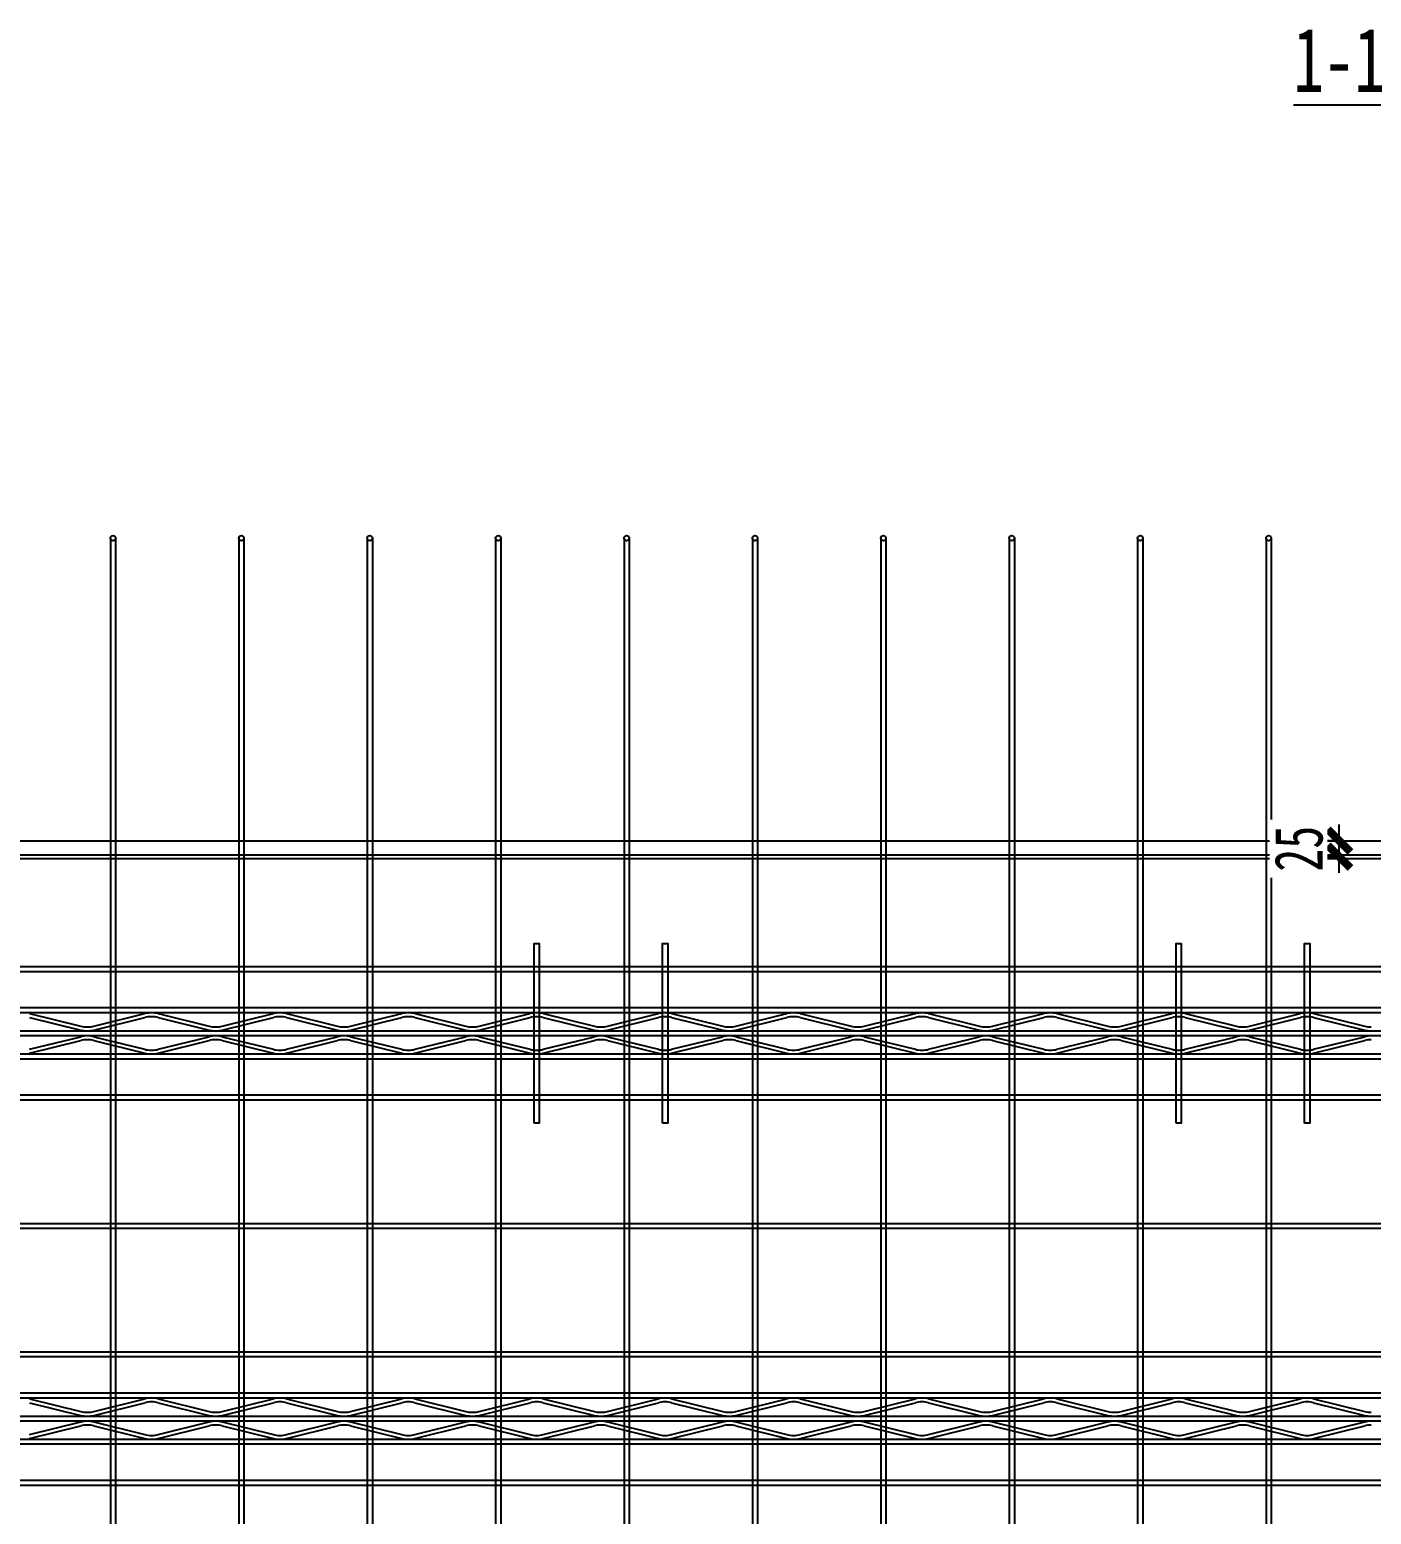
# Model space of a CAD drawing. Extents: x -524 to 129100, y -10500 to 1.
# Drawn here: x 47643 to 49733, y -7687 to -5375 of the extents above; entities that cross this region are included whole.
import ezdxf

# ---------------------------------------------------------------- set-up
doc = ezdxf.new("R2010")
doc.units = 0
doc.header["$LTSCALE"] = 250
doc.linetypes.add('BeePC_CENTER', pattern=[2, 1.25, -0.25, 0.25, -0.25])
doc.layers.get('0').update_dxf_attribs({"linetype": 'CONTINUOUS'})
doc.layers.get('Defpoints').update_dxf_attribs({"linetype": 'CONTINUOUS'})
for name, color, linetype in [('BeePC-CCBZ', 110, 'CONTINUOUS'), ('BeePC-GJ-LEVEL', 141, 'CONTINUOUS'), ('BeePC-GJ-Truss', 185, 'CONTINUOUS'), ('BeePC-TONG-ZT', 50, 'CONTINUOUS')]:
    doc.layers.add(name, color=color, linetype=linetype)
doc.styles.add('BeePC_Dim', font='simfang.ttf', dxfattribs={"width": 0.7})
doc.styles.add('BeePC_Text', font='simfang.ttf', dxfattribs={"width": 0.7})
doc.dimstyles.new('BeePC_DIM_25_25', dxfattribs={"dimtxt": 75, "dimasz": 25, "dimexe": 25, "dimexo": 0, "dimgap": 25, "dimtad": 1, "dimdec": 0, "dimzin": 0, "dimdsep": 46, "dimtxsty": 'BeePC_Dim', "dimblk": 'ARCHTICK', "dimcen": 0, "dimdle": 25, "dimclrt": 7, "dimadec": 0, "dimazin": 0, "dimtfac": 1, "dimtdec": 0, "dimtix": 1, "dimtmove": 2, "dimatfit": 3, "dimfxl": 250, "dimfxlon": 1, "dimtfill": 1, "dimtolj": 1, "dimtzin": 0, "dimarcsym": 0})

# ---------------------------------------------------------------- blocks, each defined once
blk = doc.blocks.new('_ArchTick')
at = {"color": 0, "linetype": 'ByBlock', "const_width": 0.5}
blk.add_lwpolyline([(-0.707, -0.707), (0.707, 0.707)], dxfattribs=at)
blk = doc.blocks.new('*D105')
at = {"layer": 'BeePC-CCBZ', "color": 0, "lineweight": -2, "transparency": 16777216}
for p, q in [((53904.8, -6138.4), (53904.8, -6663.4)), ((53704.8, -6163.4), (53929.8, -6163.4)), ((53704.8, -6638.4), (53929.8, -6638.4))]:
    blk.add_line(p, q, dxfattribs=at)
at = {"layer": 'Defpoints', "color": 0, "transparency": 16777216}
for p in [(53372.6, -6163.4), (49682.6, -6638.4), (53904.8, -6638.4)]:
    blk.add_point(p, dxfattribs=at)
at = {"layer": 'BeePC-CCBZ', "color": 0, "lineweight": -2, "transparency": 16777216, "xscale": 25, "yscale": 25, "zscale": 25}
for p, rotation in [((53904.8, -6163.4), 90), ((53904.8, -6638.4), 270)]:
    blk.add_blockref('_ArchTick', p, dxfattribs=dict(at, rotation=rotation))
at = {"layer": 'BeePC-CCBZ', "color": 7, "linetype": 'BeePC_CENTER', "transparency": 16777216, "insert": (53841.9, -6400.9), "char_height": 75, "attachment_point": 5, "rotation": 90, "style": 'BeePC_Dim', "bg_fill": 3, "box_fill_scale": 1.1, "bg_fill_color": 256, "bg_fill_true_color": 13158600, "bg_fill_transparency": 0}
blk.add_mtext('\\A1;475', dxfattribs=at)
blk = doc.blocks.new('*D106')
at = {"layer": 'BeePC-CCBZ', "color": 0, "lineweight": -2, "transparency": 16777216}
for p, q in [((53904.8, -6613.4), (53904.8, -9063.4)), ((53704.8, -6638.4), (53929.8, -6638.4)), ((53704.8, -9038.4), (53929.8, -9038.4))]:
    blk.add_line(p, q, dxfattribs=at)
at = {"layer": 'Defpoints', "color": 0, "transparency": 16777216}
for p in [(49682.6, -6638.4), (49682.6, -9038.4), (53904.8, -9038.4)]:
    blk.add_point(p, dxfattribs=at)
at = {"layer": 'BeePC-CCBZ', "color": 0, "lineweight": -2, "transparency": 16777216, "xscale": 25, "yscale": 25, "zscale": 25}
for p, rotation in [((53904.8, -6638.4), 90), ((53904.8, -9038.4), 270)]:
    blk.add_blockref('_ArchTick', p, dxfattribs=dict(at, rotation=rotation))
at = {"layer": 'BeePC-CCBZ', "color": 7, "linetype": 'BeePC_CENTER', "transparency": 16777216, "insert": (53841.9, -7838.4), "char_height": 75, "attachment_point": 5, "rotation": 90, "style": 'BeePC_Dim', "bg_fill": 3, "box_fill_scale": 1.1, "bg_fill_color": 256, "bg_fill_true_color": 13158600, "bg_fill_transparency": 0}
blk.add_mtext('\\A1;200x12=2400', dxfattribs=at)
blk = doc.blocks.new('*D109')
at = {"layer": 'BeePC-CCBZ', "color": 0, "lineweight": -2, "transparency": 16777216}
for p, q in [((49682.6, -6688.4), (49682.6, -6613.4)), ((49682.6, -6638.4), (49657.6, -6638.4)), ((49682.6, -6663.4), (49657.6, -6663.4))]:
    blk.add_line(p, q, dxfattribs=at)
at = {"layer": 'Defpoints', "color": 0, "transparency": 16777216}
for p in [(49682.6, -6638.4), (49682.6, -6638.4), (49682.6, -6663.4)]:
    blk.add_point(p, dxfattribs=at)
at = {"layer": 'BeePC-CCBZ', "color": 0, "lineweight": -2, "transparency": 16777216, "xscale": 25, "yscale": 25, "zscale": 25}
for p, rotation in [((49682.6, -6638.4), 270), ((49682.6, -6663.4), 90)]:
    blk.add_blockref('_ArchTick', p, dxfattribs=dict(at, rotation=rotation))
at = {"layer": 'BeePC-CCBZ', "color": 7, "linetype": 'BeePC_CENTER', "transparency": 16777216, "insert": (49619.7, -6650.9), "char_height": 75, "attachment_point": 5, "rotation": 90, "style": 'BeePC_Dim', "bg_fill": 3, "box_fill_scale": 1.1, "bg_fill_color": 256, "bg_fill_true_color": 13158600, "bg_fill_transparency": 0}
blk.add_mtext('\\A1;25', dxfattribs=at)

msp = doc.modelspace()

# ---------------------------------------------------------------- linework, layer by layer
for points in [[(48428.6, -7078.4), (48428.6, -6798.4), (48436.6, -6798.4), (48436.6, -7078.4), (48428.6, -7078.4)], [(48628.6, -7078.4), (48628.6, -6798.4), (48636.6, -6798.4), (48636.6, -7078.4), (48628.6, -7078.4)], [(49428.6, -7078.4), (49428.6, -6798.4), (49436.6, -6798.4), (49436.6, -7078.4), (49428.6, -7078.4)], [(49628.6, -7078.4), (49628.6, -6798.4), (49636.6, -6798.4), (49636.6, -7078.4), (49628.6, -7078.4)]]:
    msp.add_lwpolyline(points)
at = {"layer": 'BeePC-GJ-LEVEL'}
for points in [[(47768.6, -6167.4), (47768.6, -9509.4)], [(47776.6, -6167.4), (47776.6, -9509.4)], [(47968.6, -6167.4), (47968.6, -9509.4)], [(47976.6, -6167.4), (47976.6, -9509.4)], [(48168.6, -6167.4), (48168.6, -9509.4)], [(48176.6, -6167.4), (48176.6, -9509.4)], [(48368.6, -6167.4), (48368.6, -9509.4)], [(48376.6, -6167.4), (48376.6, -9509.4)], [(48568.6, -6167.4), (48568.6, -9509.4)], [(48576.6, -6167.4), (48576.6, -9509.4)], [(48768.6, -6167.4), (48768.6, -9509.4)], [(48776.6, -6167.4), (48776.6, -9509.4)], [(48968.6, -6167.4), (48968.6, -9509.4)], [(48976.6, -6167.4), (48976.6, -9509.4)], [(49168.6, -6167.4), (49168.6, -9509.4)], [(49176.6, -6167.4), (49176.6, -9509.4)], [(49368.6, -6167.4), (49368.6, -9509.4)], [(49376.6, -6167.4), (49376.6, -9509.4)], [(49568.6, -6167.4), (49568.6, -9509.4)], [(49576.6, -6167.4), (49576.6, -9509.4)], [(45887.3, -6660.4), (53477.8, -6660.4), (53477.8, -6666.4), (45887.3, -6666.4), (45887.3, -6660.4)], [(45682.3, -6834.4), (53632.8, -6834.4), (53632.8, -6842.4), (45682.3, -6842.4), (45682.3, -6834.4)], [(45682.3, -7034.4), (53632.8, -7034.4), (53632.8, -7042.4), (45682.3, -7042.4), (45682.3, -7034.4)], [(45682.3, -7234.4), (53632.8, -7234.4), (53632.8, -7242.4), (45682.3, -7242.4), (45682.3, -7234.4)], [(45682.3, -7434.4), (53632.8, -7434.4), (53632.8, -7442.4), (45682.3, -7442.4), (45682.3, -7434.4)], [(45682.3, -7634.4), (53632.8, -7634.4), (53632.8, -7642.4), (45682.3, -7642.4), (45682.3, -7634.4)]]:
    msp.add_lwpolyline(points, dxfattribs=at)
for centre in [(47772.6, -6167.4), (47972.6, -6167.4), (48172.6, -6167.4), (48372.6, -6167.4), (48572.6, -6167.4), (48772.6, -6167.4), (48972.6, -6167.4), (49172.6, -6167.4), (49372.6, -6167.4), (49572.6, -6167.4)]:
    msp.add_circle(centre, 4, dxfattribs=at)
at = {"layer": 'BeePC-GJ-Truss'}
for points in [[(45932.6, -6898.4), (53432.6, -6898.4), (53432.6, -6906.4), (45932.6, -6906.4), (45932.6, -6898.4)], [(47642.8, -6907.6), (47722.4, -6927.3)], [(47742.8, -6927.3), (47822.4, -6907.6)], [(47842.8, -6907.6), (47922.4, -6927.3)], [(47942.8, -6927.3), (48022.4, -6907.6)], [(48042.8, -6907.6), (48122.4, -6927.3)], [(48142.8, -6927.3), (48222.4, -6907.6)], [(48242.8, -6907.6), (48322.4, -6927.3)], [(48342.8, -6927.3), (48422.4, -6907.6)], [(48442.8, -6907.6), (48522.4, -6927.3)], [(48542.8, -6927.3), (48622.4, -6907.6)], [(48642.8, -6907.6), (48722.4, -6927.3)], [(48742.8, -6927.3), (48822.4, -6907.6)], [(48842.8, -6907.6), (48922.4, -6927.3)], [(48942.8, -6927.3), (49022.4, -6907.6)], [(49042.8, -6907.6), (49122.4, -6927.3)], [(49142.8, -6927.3), (49222.4, -6907.6)], [(49242.8, -6907.6), (49322.4, -6927.3)], [(49342.8, -6927.3), (49422.4, -6907.6)], [(49442.8, -6907.6), (49522.4, -6927.3)], [(49542.8, -6927.3), (49622.4, -6907.6)], [(49642.8, -6907.6), (49722.4, -6927.3)], [(45932.6, -6934.4), (53432.6, -6934.4), (53432.6, -6942.4), (45932.6, -6942.4), (45932.6, -6934.4), (45936, -6934.3), (45939.2, -6933.9), (45942.8, -6933.3), (46022.4, -6913.6)], [(47642.8, -6913.6), (47722.4, -6933.3)], [(47742.8, -6933.3), (47822.4, -6913.6)], [(47842.8, -6913.6), (47922.4, -6933.3)], [(47942.8, -6933.3), (48022.4, -6913.6)], [(48042.8, -6913.6), (48122.4, -6933.3)], [(48142.8, -6933.3), (48222.4, -6913.6)], [(48242.8, -6913.6), (48322.4, -6933.3)], [(48342.8, -6933.3), (48422.4, -6913.6)], [(48442.8, -6913.6), (48522.4, -6933.3)], [(48542.8, -6933.3), (48622.4, -6913.6)], [(48642.8, -6913.6), (48722.4, -6933.3)], [(48742.8, -6933.3), (48822.4, -6913.6)], [(48842.8, -6913.6), (48922.4, -6933.3)], [(48942.8, -6933.3), (49022.4, -6913.6)], [(49042.8, -6913.6), (49122.4, -6933.3)], [(49142.8, -6933.3), (49222.4, -6913.6)], [(49242.8, -6913.6), (49322.4, -6933.3)], [(49342.8, -6933.3), (49422.4, -6913.6)], [(49442.8, -6913.6), (49522.4, -6933.3)], [(49542.8, -6933.3), (49622.4, -6913.6)], [(49642.8, -6913.6), (49722.4, -6933.3)], [(47642.8, -6963.3), (47722.4, -6943.6)], [(47642.8, -6969.3), (47722.4, -6949.6)], [(47742.8, -6943.6), (47822.4, -6963.3)], [(47742.8, -6949.6), (47822.4, -6969.3)], [(47842.8, -6963.3), (47922.4, -6943.6)], [(47842.8, -6969.3), (47922.4, -6949.6)], [(47942.8, -6943.6), (48022.4, -6963.3)], [(47942.8, -6949.6), (48022.4, -6969.3)], [(48042.8, -6963.3), (48122.4, -6943.6)], [(48042.8, -6969.3), (48122.4, -6949.6)], [(48142.8, -6943.6), (48222.4, -6963.3)], [(48142.8, -6949.6), (48222.4, -6969.3)], [(48242.8, -6963.3), (48322.4, -6943.6)], [(48242.8, -6969.3), (48322.4, -6949.6)], [(48342.8, -6943.6), (48422.4, -6963.3)], [(48342.8, -6949.6), (48422.4, -6969.3)], [(48442.8, -6963.3), (48522.4, -6943.6)], [(48442.8, -6969.3), (48522.4, -6949.6)], [(48542.8, -6943.6), (48622.4, -6963.3)], [(48542.8, -6949.6), (48622.4, -6969.3)], [(48642.8, -6963.3), (48722.4, -6943.6)], [(48642.8, -6969.3), (48722.4, -6949.6)], [(48742.8, -6943.6), (48822.4, -6963.3)], [(48742.8, -6949.6), (48822.4, -6969.3)], [(48842.8, -6963.3), (48922.4, -6943.6)], [(48842.8, -6969.3), (48922.4, -6949.6)], [(48942.8, -6943.6), (49022.4, -6963.3)], [(48942.8, -6949.6), (49022.4, -6969.3)], [(49042.8, -6963.3), (49122.4, -6943.6)], [(49042.8, -6969.3), (49122.4, -6949.6)], [(49142.8, -6943.6), (49222.4, -6963.3)], [(49142.8, -6949.6), (49222.4, -6969.3)], [(49242.8, -6963.3), (49322.4, -6943.6)], [(49242.8, -6969.3), (49322.4, -6949.6)], [(49342.8, -6943.6), (49422.4, -6963.3)], [(49342.8, -6949.6), (49422.4, -6969.3)], [(49442.8, -6963.3), (49522.4, -6943.6)], [(49442.8, -6969.3), (49522.4, -6949.6)], [(49542.8, -6943.6), (49622.4, -6963.3)], [(49542.8, -6949.6), (49622.4, -6969.3)], [(49642.8, -6963.3), (49722.4, -6943.6)], [(49642.8, -6969.3), (49722.4, -6949.6)], [(45932.6, -6970.4), (53432.6, -6970.4), (53432.6, -6978.4), (45932.6, -6978.4), (45932.6, -6970.4)], [(45932.6, -7498.4), (53432.6, -7498.4), (53432.6, -7506.4), (45932.6, -7506.4), (45932.6, -7498.4)], [(45932.6, -7534.4), (53432.6, -7534.4), (53432.6, -7542.4), (45932.6, -7542.4), (45932.6, -7534.4), (45936, -7534.3), (45939.2, -7533.9), (45942.8, -7533.3), (46022.4, -7513.6)], [(47642.8, -7507.6), (47722.4, -7527.3)], [(47642.8, -7513.6), (47722.4, -7533.3)], [(47742.8, -7527.3), (47822.4, -7507.6)], [(47742.8, -7533.3), (47822.4, -7513.6)], [(47842.8, -7507.6), (47922.4, -7527.3)], [(47842.8, -7513.6), (47922.4, -7533.3)], [(47942.8, -7527.3), (48022.4, -7507.6)], [(47942.8, -7533.3), (48022.4, -7513.6)], [(48042.8, -7507.6), (48122.4, -7527.3)], [(48042.8, -7513.6), (48122.4, -7533.3)], [(48142.8, -7527.3), (48222.4, -7507.6)], [(48142.8, -7533.3), (48222.4, -7513.6)], [(48242.8, -7507.6), (48322.4, -7527.3)], [(48242.8, -7513.6), (48322.4, -7533.3)], [(48342.8, -7527.3), (48422.4, -7507.6)], [(48342.8, -7533.3), (48422.4, -7513.6)], [(48442.8, -7507.6), (48522.4, -7527.3)], [(48442.8, -7513.6), (48522.4, -7533.3)], [(48542.8, -7527.3), (48622.4, -7507.6)], [(48542.8, -7533.3), (48622.4, -7513.6)], [(48642.8, -7507.6), (48722.4, -7527.3)], [(48642.8, -7513.6), (48722.4, -7533.3)], [(48742.8, -7527.3), (48822.4, -7507.6)], [(48742.8, -7533.3), (48822.4, -7513.6)], [(48842.8, -7507.6), (48922.4, -7527.3)], [(48842.8, -7513.6), (48922.4, -7533.3)], [(48942.8, -7527.3), (49022.4, -7507.6)], [(48942.8, -7533.3), (49022.4, -7513.6)], [(49042.8, -7507.6), (49122.4, -7527.3)], [(49042.8, -7513.6), (49122.4, -7533.3)], [(49142.8, -7527.3), (49222.4, -7507.6)], [(49142.8, -7533.3), (49222.4, -7513.6)], [(49242.8, -7507.6), (49322.4, -7527.3)], [(49242.8, -7513.6), (49322.4, -7533.3)], [(49342.8, -7527.3), (49422.4, -7507.6)], [(49342.8, -7533.3), (49422.4, -7513.6)], [(49442.8, -7507.6), (49522.4, -7527.3)], [(49442.8, -7513.6), (49522.4, -7533.3)], [(49542.8, -7527.3), (49622.4, -7507.6)], [(49542.8, -7533.3), (49622.4, -7513.6)], [(49642.8, -7507.6), (49722.4, -7527.3)], [(49642.8, -7513.6), (49722.4, -7533.3)], [(47642.8, -7563.3), (47722.4, -7543.6)], [(47642.8, -7569.3), (47722.4, -7549.6)], [(47742.8, -7543.6), (47822.4, -7563.3)], [(47742.8, -7549.6), (47822.4, -7569.3)], [(47842.8, -7563.3), (47922.4, -7543.6)], [(47842.8, -7569.3), (47922.4, -7549.6)], [(47942.8, -7543.6), (48022.4, -7563.3)], [(47942.8, -7549.6), (48022.4, -7569.3)], [(48042.8, -7563.3), (48122.4, -7543.6)], [(48042.8, -7569.3), (48122.4, -7549.6)], [(48142.8, -7543.6), (48222.4, -7563.3)], [(48142.8, -7549.6), (48222.4, -7569.3)], [(48242.8, -7563.3), (48322.4, -7543.6)], [(48242.8, -7569.3), (48322.4, -7549.6)], [(48342.8, -7543.6), (48422.4, -7563.3)], [(48342.8, -7549.6), (48422.4, -7569.3)], [(48442.8, -7563.3), (48522.4, -7543.6)], [(48442.8, -7569.3), (48522.4, -7549.6)], [(48542.8, -7543.6), (48622.4, -7563.3)], [(48542.8, -7549.6), (48622.4, -7569.3)], [(48642.8, -7563.3), (48722.4, -7543.6)], [(48642.8, -7569.3), (48722.4, -7549.6)], [(48742.8, -7543.6), (48822.4, -7563.3)], [(48742.8, -7549.6), (48822.4, -7569.3)], [(48842.8, -7563.3), (48922.4, -7543.6)], [(48842.8, -7569.3), (48922.4, -7549.6)], [(48942.8, -7543.6), (49022.4, -7563.3)], [(48942.8, -7549.6), (49022.4, -7569.3)], [(49042.8, -7563.3), (49122.4, -7543.6)], [(49042.8, -7569.3), (49122.4, -7549.6)], [(49142.8, -7543.6), (49222.4, -7563.3)], [(49142.8, -7549.6), (49222.4, -7569.3)], [(49242.8, -7563.3), (49322.4, -7543.6)], [(49242.8, -7569.3), (49322.4, -7549.6)], [(49342.8, -7543.6), (49422.4, -7563.3)], [(49342.8, -7549.6), (49422.4, -7569.3)], [(49442.8, -7563.3), (49522.4, -7543.6)], [(49442.8, -7569.3), (49522.4, -7549.6)], [(49542.8, -7543.6), (49622.4, -7563.3)], [(49542.8, -7549.6), (49622.4, -7569.3)], [(49642.8, -7563.3), (49722.4, -7543.6)], [(49642.8, -7569.3), (49722.4, -7549.6)], [(45932.6, -7570.4), (53432.6, -7570.4), (53432.6, -7578.4), (45932.6, -7578.4), (45932.6, -7570.4)]]:
    msp.add_lwpolyline(points, dxfattribs=at)
for centre, major_axis, start_param, end_param in [((47833.8, -6911.6), (18, 0), 1.635672, 2.256488), ((47831.4, -6915.9), (12, 0), 1.470144, 2.422017), ((47831.4, -6911.6), (18, 0), 0.885104, 1.50592), ((47833.8, -6915.9), (12, 0), 0.719576, 1.671449), ((48033.8, -6911.6), (18, 0), 1.635672, 2.256488), ((48031.4, -6915.9), (12, 0), 1.470144, 2.422017), ((48031.4, -6911.6), (18, 0), 0.885104, 1.50592), ((48033.8, -6915.9), (12, 0), 0.719576, 1.671449), ((48233.8, -6911.6), (18, 0), 1.635672, 2.256488), ((48231.4, -6915.9), (12, 0), 1.470144, 2.422017), ((48231.4, -6911.6), (18, 0), 0.885104, 1.50592), ((48233.8, -6915.9), (12, 0), 0.719576, 1.671449), ((48433.8, -6911.6), (18, 0), 1.635672, 2.256488), ((48431.4, -6915.9), (12, 0), 1.470144, 2.422017), ((48431.4, -6911.6), (18, 0), 0.885104, 1.50592), ((48433.8, -6915.9), (12, 0), 0.719576, 1.671449), ((48633.8, -6911.6), (18, 0), 1.635672, 2.256488), ((48631.4, -6915.9), (12, 0), 1.470144, 2.422017), ((48631.4, -6911.6), (18, 0), 0.885104, 1.50592), ((48633.8, -6915.9), (12, 0), 0.719576, 1.671449), ((48833.8, -6911.6), (18, 0), 1.635672, 2.256488), ((48831.4, -6915.9), (12, 0), 1.470144, 2.422017), ((48831.4, -6911.6), (18, 0), 0.885104, 1.50592), ((48833.8, -6915.9), (12, 0), 0.719576, 1.671449), ((49033.8, -6911.6), (18, 0), 1.635672, 2.256488), ((49031.4, -6915.9), (12, 0), 1.470144, 2.422017), ((49031.4, -6911.6), (18, 0), 0.885104, 1.50592), ((49033.8, -6915.9), (12, 0), 0.719576, 1.671449), ((49233.8, -6911.6), (18, 0), 1.635672, 2.256488), ((49231.4, -6915.9), (12, 0), 1.470144, 2.422017), ((49231.4, -6911.6), (18, 0), 0.885104, 1.50592), ((49233.8, -6915.9), (12, 0), 0.719576, 1.671449), ((49433.8, -6911.6), (18, 0), 1.635672, 2.256488), ((49431.4, -6915.9), (12, 0), 1.470144, 2.422017), ((49431.4, -6911.6), (18, 0), 0.885104, 1.50592), ((49433.8, -6915.9), (12, 0), 0.719576, 1.671449), ((49633.8, -6911.6), (18, 0), 1.635672, 2.256488), ((49631.4, -6915.9), (12, 0), 1.470144, 2.422017), ((49631.4, -6911.6), (18, 0), 0.885104, 1.50592), ((49633.8, -6915.9), (12, 0), 0.719576, 1.671449), ((47731.4, -6925), (12, 0), 3.861169, 4.813041), ((47733.8, -6929.3), (18, 0), 4.026697, 4.647513), ((47733.8, -6925), (12, 0), 4.611737, 5.563609), ((47731.4, -6929.3), (18, 0), 4.777265, 5.398081), ((47931.4, -6925), (12, 0), 3.861169, 4.813041), ((47933.8, -6929.3), (18, 0), 4.026697, 4.647513), ((47933.8, -6925), (12, 0), 4.611737, 5.563609), ((47931.4, -6929.3), (18, 0), 4.777265, 5.398081), ((48131.4, -6925), (12, 0), 3.861169, 4.813041), ((48133.8, -6929.3), (18, 0), 4.026697, 4.647513), ((48133.8, -6925), (12, 0), 4.611737, 5.563609), ((48131.4, -6929.3), (18, 0), 4.777265, 5.398081), ((48331.4, -6925), (12, 0), 3.861169, 4.813041), ((48333.8, -6929.3), (18, 0), 4.026697, 4.647513), ((48333.8, -6925), (12, 0), 4.611737, 5.563609), ((48331.4, -6929.3), (18, 0), 4.777265, 5.398081), ((48531.4, -6925), (12, 0), 3.861169, 4.813041), ((48533.8, -6929.3), (18, 0), 4.026697, 4.647513), ((48533.8, -6925), (12, 0), 4.611737, 5.563609), ((48531.4, -6929.3), (18, 0), 4.777265, 5.398081), ((48731.4, -6925), (12, 0), 3.861169, 4.813041), ((48733.8, -6929.3), (18, 0), 4.026697, 4.647513), ((48733.8, -6925), (12, 0), 4.611737, 5.563609), ((48731.4, -6929.3), (18, 0), 4.777265, 5.398081), ((48931.4, -6925), (12, 0), 3.861169, 4.813041), ((48933.8, -6929.3), (18, 0), 4.026697, 4.647513), ((48933.8, -6925), (12, 0), 4.611737, 5.563609), ((48931.4, -6929.3), (18, 0), 4.777265, 5.398081), ((49131.4, -6925), (12, 0), 3.861169, 4.813041), ((49133.8, -6929.3), (18, 0), 4.026697, 4.647513), ((49133.8, -6925), (12, 0), 4.611737, 5.563609), ((49131.4, -6929.3), (18, 0), 4.777265, 5.398081), ((49331.4, -6925), (12, 0), 3.861169, 4.813041), ((49333.8, -6929.3), (18, 0), 4.026697, 4.647513), ((49333.8, -6925), (12, 0), 4.611737, 5.563609), ((49331.4, -6929.3), (18, 0), 4.777265, 5.398081), ((49531.4, -6925), (12, 0), 3.861169, 4.813041), ((49533.8, -6929.3), (18, 0), 4.026697, 4.647513), ((49533.8, -6925), (12, 0), 4.611737, 5.563609), ((49531.4, -6929.3), (18, 0), 4.777265, 5.398081), ((49731.4, -6925), (12, 0), 3.861169, 4.813041), ((49733.8, -6929.3), (18, 0), 4.026697, 4.647513), ((47733.8, -6947.6), (18, 0), 1.635672, 2.256488), ((47731.4, -6951.9), (12, 0), 1.470144, 2.422017), ((47731.4, -6947.6), (18, 0), 0.885104, 1.50592), ((47733.8, -6951.9), (12, 0), 0.719576, 1.671449), ((47933.8, -6947.6), (18, 0), 1.635672, 2.256488), ((47931.4, -6951.9), (12, 0), 1.470144, 2.422017), ((47931.4, -6947.6), (18, 0), 0.885104, 1.50592), ((47933.8, -6951.9), (12, 0), 0.719576, 1.671449), ((48133.8, -6947.6), (18, 0), 1.635672, 2.256488), ((48131.4, -6951.9), (12, 0), 1.470144, 2.422017), ((48131.4, -6947.6), (18, 0), 0.885104, 1.50592), ((48133.8, -6951.9), (12, 0), 0.719576, 1.671449), ((48333.8, -6947.6), (18, 0), 1.635672, 2.256488), ((48331.4, -6951.9), (12, 0), 1.470144, 2.422017), ((48331.4, -6947.6), (18, 0), 0.885104, 1.50592), ((48333.8, -6951.9), (12, 0), 0.719576, 1.671449), ((48533.8, -6947.6), (18, 0), 1.635672, 2.256488), ((48531.4, -6951.9), (12, 0), 1.470144, 2.422017), ((48531.4, -6947.6), (18, 0), 0.885104, 1.50592), ((48533.8, -6951.9), (12, 0), 0.719576, 1.671449), ((48733.8, -6947.6), (18, 0), 1.635672, 2.256488), ((48731.4, -6951.9), (12, 0), 1.470144, 2.422017), ((48731.4, -6947.6), (18, 0), 0.885104, 1.50592), ((48733.8, -6951.9), (12, 0), 0.719576, 1.671449), ((48933.8, -6947.6), (18, 0), 1.635672, 2.256488), ((48931.4, -6951.9), (12, 0), 1.470144, 2.422017), ((48931.4, -6947.6), (18, 0), 0.885104, 1.50592), ((48933.8, -6951.9), (12, 0), 0.719576, 1.671449), ((49133.8, -6947.6), (18, 0), 1.635672, 2.256488), ((49131.4, -6951.9), (12, 0), 1.470144, 2.422017), ((49131.4, -6947.6), (18, 0), 0.885104, 1.50592), ((49133.8, -6951.9), (12, 0), 0.719576, 1.671449), ((49333.8, -6947.6), (18, 0), 1.635672, 2.256488), ((49331.4, -6951.9), (12, 0), 1.470144, 2.422017), ((49331.4, -6947.6), (18, 0), 0.885104, 1.50592), ((49333.8, -6951.9), (12, 0), 0.719576, 1.671449), ((49533.8, -6947.6), (18, 0), 1.635672, 2.256488), ((49531.4, -6951.9), (12, 0), 1.470144, 2.422017), ((49531.4, -6947.6), (18, 0), 0.885104, 1.50592), ((49533.8, -6951.9), (12, 0), 0.719576, 1.671449), ((49733.8, -6947.6), (18, 0), 1.635672, 2.256488), ((49731.4, -6951.9), (12, 0), 1.470144, 2.422017), ((47831.4, -6961), (12, 0), 3.861169, 4.813041), ((47833.8, -6965.3), (18, 0), 4.026697, 4.647513), ((47833.8, -6961), (12, 0), 4.611737, 5.563609), ((47831.4, -6965.3), (18, 0), 4.777265, 5.398081), ((48031.4, -6961), (12, 0), 3.861169, 4.813041), ((48033.8, -6965.3), (18, 0), 4.026697, 4.647513), ((48033.8, -6961), (12, 0), 4.611737, 5.563609), ((48031.4, -6965.3), (18, 0), 4.777265, 5.398081), ((48231.4, -6961), (12, 0), 3.861169, 4.813041), ((48233.8, -6965.3), (18, 0), 4.026697, 4.647513), ((48233.8, -6961), (12, 0), 4.611737, 5.563609), ((48231.4, -6965.3), (18, 0), 4.777265, 5.398081), ((48431.4, -6961), (12, 0), 3.861169, 4.813041), ((48433.8, -6965.3), (18, 0), 4.026697, 4.647513), ((48433.8, -6961), (12, 0), 4.611737, 5.563609), ((48431.4, -6965.3), (18, 0), 4.777265, 5.398081), ((48631.4, -6961), (12, 0), 3.861169, 4.813041), ((48633.8, -6965.3), (18, 0), 4.026697, 4.647513), ((48633.8, -6961), (12, 0), 4.611737, 5.563609), ((48631.4, -6965.3), (18, 0), 4.777265, 5.398081), ((48831.4, -6961), (12, 0), 3.861169, 4.813041), ((48833.8, -6965.3), (18, 0), 4.026697, 4.647513), ((48833.8, -6961), (12, 0), 4.611737, 5.563609), ((48831.4, -6965.3), (18, 0), 4.777265, 5.398081), ((49031.4, -6961), (12, 0), 3.861169, 4.813041), ((49033.8, -6965.3), (18, 0), 4.026697, 4.647513), ((49033.8, -6961), (12, 0), 4.611737, 5.563609), ((49031.4, -6965.3), (18, 0), 4.777265, 5.398081), ((49231.4, -6961), (12, 0), 3.861169, 4.813041), ((49233.8, -6965.3), (18, 0), 4.026697, 4.647513), ((49233.8, -6961), (12, 0), 4.611737, 5.563609), ((49231.4, -6965.3), (18, 0), 4.777265, 5.398081), ((49431.4, -6961), (12, 0), 3.861169, 4.813041), ((49433.8, -6965.3), (18, 0), 4.026697, 4.647513), ((49433.8, -6961), (12, 0), 4.611737, 5.563609), ((49431.4, -6965.3), (18, 0), 4.777265, 5.398081), ((49631.4, -6961), (12, 0), 3.861169, 4.813041), ((49633.8, -6965.3), (18, 0), 4.026697, 4.647513), ((49633.8, -6961), (12, 0), 4.611737, 5.563609), ((49631.4, -6965.3), (18, 0), 4.777265, 5.398081), ((47833.8, -7511.6), (18, 0), 1.635672, 2.256488), ((47831.4, -7515.9), (12, 0), 1.470144, 2.422017), ((47831.4, -7511.6), (18, 0), 0.885104, 1.50592), ((47833.8, -7515.9), (12, 0), 0.719576, 1.671449), ((48033.8, -7511.6), (18, 0), 1.635672, 2.256488), ((48031.4, -7515.9), (12, 0), 1.470144, 2.422017), ((48031.4, -7511.6), (18, 0), 0.885104, 1.50592), ((48033.8, -7515.9), (12, 0), 0.719576, 1.671449), ((48233.8, -7511.6), (18, 0), 1.635672, 2.256488), ((48231.4, -7515.9), (12, 0), 1.470144, 2.422017), ((48231.4, -7511.6), (18, 0), 0.885104, 1.50592), ((48233.8, -7515.9), (12, 0), 0.719576, 1.671449), ((48433.8, -7511.6), (18, 0), 1.635672, 2.256488), ((48431.4, -7515.9), (12, 0), 1.470144, 2.422017), ((48431.4, -7511.6), (18, 0), 0.885104, 1.50592), ((48433.8, -7515.9), (12, 0), 0.719576, 1.671449), ((48633.8, -7511.6), (18, 0), 1.635672, 2.256488), ((48631.4, -7515.9), (12, 0), 1.470144, 2.422017), ((48631.4, -7511.6), (18, 0), 0.885104, 1.50592), ((48633.8, -7515.9), (12, 0), 0.719576, 1.671449), ((48833.8, -7511.6), (18, 0), 1.635672, 2.256488), ((48831.4, -7515.9), (12, 0), 1.470144, 2.422017), ((48831.4, -7511.6), (18, 0), 0.885104, 1.50592), ((48833.8, -7515.9), (12, 0), 0.719576, 1.671449), ((49033.8, -7511.6), (18, 0), 1.635672, 2.256488), ((49031.4, -7515.9), (12, 0), 1.470144, 2.422017), ((49031.4, -7511.6), (18, 0), 0.885104, 1.50592), ((49033.8, -7515.9), (12, 0), 0.719576, 1.671449), ((49233.8, -7511.6), (18, 0), 1.635672, 2.256488), ((49231.4, -7515.9), (12, 0), 1.470144, 2.422017), ((49231.4, -7511.6), (18, 0), 0.885104, 1.50592), ((49233.8, -7515.9), (12, 0), 0.719576, 1.671449), ((49433.8, -7511.6), (18, 0), 1.635672, 2.256488), ((49431.4, -7515.9), (12, 0), 1.470144, 2.422017), ((49431.4, -7511.6), (18, 0), 0.885104, 1.50592), ((49433.8, -7515.9), (12, 0), 0.719576, 1.671449), ((49633.8, -7511.6), (18, 0), 1.635672, 2.256488), ((49631.4, -7515.9), (12, 0), 1.470144, 2.422017), ((49631.4, -7511.6), (18, 0), 0.885104, 1.50592), ((49633.8, -7515.9), (12, 0), 0.719576, 1.671449), ((47731.4, -7525), (12, 0), 3.861169, 4.813041), ((47733.8, -7529.3), (18, 0), 4.026697, 4.647513), ((47733.8, -7525), (12, 0), 4.611737, 5.563609), ((47731.4, -7529.3), (18, 0), 4.777265, 5.398081), ((47931.4, -7525), (12, 0), 3.861169, 4.813041), ((47933.8, -7529.3), (18, 0), 4.026697, 4.647513), ((47933.8, -7525), (12, 0), 4.611737, 5.563609), ((47931.4, -7529.3), (18, 0), 4.777265, 5.398081), ((48131.4, -7525), (12, 0), 3.861169, 4.813041), ((48133.8, -7529.3), (18, 0), 4.026697, 4.647513), ((48133.8, -7525), (12, 0), 4.611737, 5.563609), ((48131.4, -7529.3), (18, 0), 4.777265, 5.398081), ((48331.4, -7525), (12, 0), 3.861169, 4.813041), ((48333.8, -7529.3), (18, 0), 4.026697, 4.647513), ((48333.8, -7525), (12, 0), 4.611737, 5.563609), ((48331.4, -7529.3), (18, 0), 4.777265, 5.398081), ((48531.4, -7525), (12, 0), 3.861169, 4.813041), ((48533.8, -7529.3), (18, 0), 4.026697, 4.647513), ((48533.8, -7525), (12, 0), 4.611737, 5.563609), ((48531.4, -7529.3), (18, 0), 4.777265, 5.398081), ((48731.4, -7525), (12, 0), 3.861169, 4.813041), ((48733.8, -7529.3), (18, 0), 4.026697, 4.647513), ((48733.8, -7525), (12, 0), 4.611737, 5.563609), ((48731.4, -7529.3), (18, 0), 4.777265, 5.398081), ((48931.4, -7525), (12, 0), 3.861169, 4.813041), ((48933.8, -7529.3), (18, 0), 4.026697, 4.647513), ((48933.8, -7525), (12, 0), 4.611737, 5.563609), ((48931.4, -7529.3), (18, 0), 4.777265, 5.398081), ((49131.4, -7525), (12, 0), 3.861169, 4.813041), ((49133.8, -7529.3), (18, 0), 4.026697, 4.647513), ((49133.8, -7525), (12, 0), 4.611737, 5.563609), ((49131.4, -7529.3), (18, 0), 4.777265, 5.398081), ((49331.4, -7525), (12, 0), 3.861169, 4.813041), ((49333.8, -7529.3), (18, 0), 4.026697, 4.647513), ((49333.8, -7525), (12, 0), 4.611737, 5.563609), ((49331.4, -7529.3), (18, 0), 4.777265, 5.398081), ((49531.4, -7525), (12, 0), 3.861169, 4.813041), ((49533.8, -7529.3), (18, 0), 4.026697, 4.647513), ((49533.8, -7525), (12, 0), 4.611737, 5.563609), ((49531.4, -7529.3), (18, 0), 4.777265, 5.398081), ((49731.4, -7525), (12, 0), 3.861169, 4.813041), ((49733.8, -7529.3), (18, 0), 4.026697, 4.647513), ((47733.8, -7547.6), (18, 0), 1.635672, 2.256488), ((47731.4, -7551.9), (12, 0), 1.470144, 2.422017), ((47731.4, -7547.6), (18, 0), 0.885104, 1.50592), ((47733.8, -7551.9), (12, 0), 0.719576, 1.671449), ((47933.8, -7547.6), (18, 0), 1.635672, 2.256488), ((47931.4, -7551.9), (12, 0), 1.470144, 2.422017), ((47931.4, -7547.6), (18, 0), 0.885104, 1.50592), ((47933.8, -7551.9), (12, 0), 0.719576, 1.671449), ((48133.8, -7547.6), (18, 0), 1.635672, 2.256488), ((48131.4, -7551.9), (12, 0), 1.470144, 2.422017), ((48131.4, -7547.6), (18, 0), 0.885104, 1.50592), ((48133.8, -7551.9), (12, 0), 0.719576, 1.671449), ((48333.8, -7547.6), (18, 0), 1.635672, 2.256488), ((48331.4, -7551.9), (12, 0), 1.470144, 2.422017), ((48331.4, -7547.6), (18, 0), 0.885104, 1.50592), ((48333.8, -7551.9), (12, 0), 0.719576, 1.671449), ((48533.8, -7547.6), (18, 0), 1.635672, 2.256488), ((48531.4, -7551.9), (12, 0), 1.470144, 2.422017), ((48531.4, -7547.6), (18, 0), 0.885104, 1.50592), ((48533.8, -7551.9), (12, 0), 0.719576, 1.671449), ((48733.8, -7547.6), (18, 0), 1.635672, 2.256488), ((48731.4, -7551.9), (12, 0), 1.470144, 2.422017), ((48731.4, -7547.6), (18, 0), 0.885104, 1.50592), ((48733.8, -7551.9), (12, 0), 0.719576, 1.671449), ((48933.8, -7547.6), (18, 0), 1.635672, 2.256488), ((48931.4, -7551.9), (12, 0), 1.470144, 2.422017), ((48931.4, -7547.6), (18, 0), 0.885104, 1.50592), ((48933.8, -7551.9), (12, 0), 0.719576, 1.671449), ((49133.8, -7547.6), (18, 0), 1.635672, 2.256488), ((49131.4, -7551.9), (12, 0), 1.470144, 2.422017), ((49131.4, -7547.6), (18, 0), 0.885104, 1.50592), ((49133.8, -7551.9), (12, 0), 0.719576, 1.671449), ((49333.8, -7547.6), (18, 0), 1.635672, 2.256488), ((49331.4, -7551.9), (12, 0), 1.470144, 2.422017), ((49331.4, -7547.6), (18, 0), 0.885104, 1.50592), ((49333.8, -7551.9), (12, 0), 0.719576, 1.671449), ((49533.8, -7547.6), (18, 0), 1.635672, 2.256488), ((49531.4, -7551.9), (12, 0), 1.470144, 2.422017), ((49531.4, -7547.6), (18, 0), 0.885104, 1.50592), ((49533.8, -7551.9), (12, 0), 0.719576, 1.671449), ((49733.8, -7547.6), (18, 0), 1.635672, 2.256488), ((49731.4, -7551.9), (12, 0), 1.470144, 2.422017), ((47831.4, -7561), (12, 0), 3.861169, 4.813041), ((47833.8, -7565.3), (18, 0), 4.026697, 4.647513), ((47833.8, -7561), (12, 0), 4.611737, 5.563609), ((47831.4, -7565.3), (18, 0), 4.777265, 5.398081), ((48031.4, -7561), (12, 0), 3.861169, 4.813041), ((48033.8, -7565.3), (18, 0), 4.026697, 4.647513), ((48033.8, -7561), (12, 0), 4.611737, 5.563609), ((48031.4, -7565.3), (18, 0), 4.777265, 5.398081), ((48231.4, -7561), (12, 0), 3.861169, 4.813041), ((48233.8, -7565.3), (18, 0), 4.026697, 4.647513), ((48233.8, -7561), (12, 0), 4.611737, 5.563609), ((48231.4, -7565.3), (18, 0), 4.777265, 5.398081), ((48431.4, -7561), (12, 0), 3.861169, 4.813041), ((48433.8, -7565.3), (18, 0), 4.026697, 4.647513), ((48433.8, -7561), (12, 0), 4.611737, 5.563609), ((48431.4, -7565.3), (18, 0), 4.777265, 5.398081), ((48631.4, -7561), (12, 0), 3.861169, 4.813041), ((48633.8, -7565.3), (18, 0), 4.026697, 4.647513), ((48633.8, -7561), (12, 0), 4.611737, 5.563609), ((48631.4, -7565.3), (18, 0), 4.777265, 5.398081), ((48831.4, -7561), (12, 0), 3.861169, 4.813041), ((48833.8, -7565.3), (18, 0), 4.026697, 4.647513), ((48833.8, -7561), (12, 0), 4.611737, 5.563609), ((48831.4, -7565.3), (18, 0), 4.777265, 5.398081), ((49031.4, -7561), (12, 0), 3.861169, 4.813041), ((49033.8, -7565.3), (18, 0), 4.026697, 4.647513), ((49033.8, -7561), (12, 0), 4.611737, 5.563609), ((49031.4, -7565.3), (18, 0), 4.777265, 5.398081), ((49231.4, -7561), (12, 0), 3.861169, 4.813041), ((49233.8, -7565.3), (18, 0), 4.026697, 4.647513), ((49233.8, -7561), (12, 0), 4.611737, 5.563609), ((49231.4, -7565.3), (18, 0), 4.777265, 5.398081), ((49431.4, -7561), (12, 0), 3.861169, 4.813041), ((49433.8, -7565.3), (18, 0), 4.026697, 4.647513), ((49433.8, -7561), (12, 0), 4.611737, 5.563609), ((49431.4, -7565.3), (18, 0), 4.777265, 5.398081), ((49631.4, -7561), (12, 0), 3.861169, 4.813041), ((49633.8, -7565.3), (18, 0), 4.026697, 4.647513), ((49633.8, -7561), (12, 0), 4.611737, 5.563609), ((49631.4, -7565.3), (18, 0), 4.777265, 5.398081)]:
    msp.add_ellipse(centre, major_axis=major_axis, ratio=0.288551, start_param=start_param, end_param=end_param, dxfattribs=at)
at = {"layer": 'BeePC-TONG-ZT'}
msp.add_lwpolyline([(45872.3, -6638.4), (53492.8, -6638.4), (53492.8, -9038.4), (45872.3, -9038.4), (45872.3, -6638.4)], dxfattribs=at)

# ---------------------------------------------------------------- texts
at = {"insert": (49682.6, -5422.6), "char_height": 100, "attachment_point": 5, "style": 'BeePC_Text'}
msp.add_mtext('\\L1-1\\o', dxfattribs=at)

# ---------------------------------------------------------------- next in the draw order: dimensions: what is measured, and where the dimension line sits
at = {"layer": 'BeePC-CCBZ'}
dim = msp.add_linear_dim(base=(53904.8, -6638.4), p1=(53372.6, -6163.4), p2=(49682.6, -6638.4), angle=90, dimstyle='BeePC_DIM_25_25', override={"dimfxl": 200}, dxfattribs=at)
dim.commit()
dim.dimension.update_dxf_attribs({"geometry": '*D105', "text_midpoint": (53841.9, -6400.9)})

# ---------------------------------------------------------------- next in the draw order: dimensions: what is measured, and where the dimension line sits
dim = msp.add_linear_dim(base=(53904.8, -9038.4), p1=(49682.6, -6638.4), p2=(49682.6, -9038.4), angle=90, text='200x12=2400', dimstyle='BeePC_DIM_25_25', override={"dimfxl": 200}, dxfattribs=at)
dim.commit()
dim.dimension.update_dxf_attribs({"geometry": '*D106', "text_midpoint": (53841.9, -7838.4)})

# ---------------------------------------------------------------- next in the draw order: dimensions: what is measured, and where the dimension line sits
dim = msp.add_linear_dim(base=(49682.6, -6638.4), p1=(49682.6, -6663.4), p2=(49682.6, -6638.4), angle=90, dimstyle='BeePC_DIM_25_25', override={"dimfxl": 50}, dxfattribs=at)
dim.commit()
dim.dimension.update_dxf_attribs({"geometry": '*D109', "text_midpoint": (49619.7, -6650.9)})

doc.saveas('drawing.dxf')
